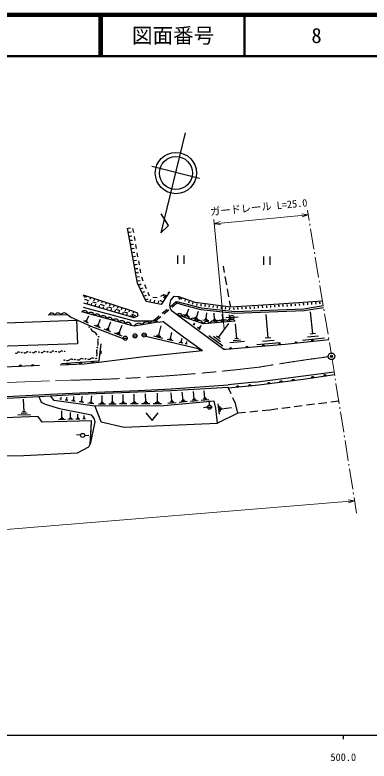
# Model space of a CAD drawing. Units: millimetres, scale not verified. Extents: x 40000 to 680000, y 20000 to 380000.
# Drawn here: x 488143 to 574279, y 198715 to 380000 of the extents above; entities that cross this region are included whole.
import ezdxf
from ezdxf.enums import TextEntityAlignment as Align

# ---------------------------------------------------------------- set-up
doc = ezdxf.new("R2010")
doc.units = ezdxf.units.MM
doc.header["$LTSCALE"] = 1000
doc.header["$PDMODE"] = 32
doc.header["$PDSIZE"] = 500
doc.linetypes.add('CHAIN', pattern=[18.5, 12, -1.5, 3.5, -1.5])
for name, color, linetype, lineweight in [('M-BGD', 7, 'Continuous', 25), ('M-BGD-EXST', 7, 'Continuous', 25), ('M-BMK', 2, 'CHAIN', 13), ('M-BMK-HTXT', 7, 'Continuous', 13), ('M-BMK-SRVR', 3, 'Continuous', 25), ('M-STR-HTXT', 7, 'Continuous', 13), ('M-TTL', 2, 'Continuous', 140), ('M-TTL-BAND', 7, 'Continuous', 25), ('M-TTL-LINE', 7, 'Continuous', 50)]:
    doc.layers.add(name, color=color, linetype=linetype, lineweight=lineweight)
doc.layers.add('M-OTRS', color=6, linetype='Continuous')
doc.layers.add('M-TTL-TXT', color=7, linetype='Continuous')
doc.styles.add('ＭＳ ゴシック', font='')
doc.styles.get('ＭＳ ゴシック').set_extended_font_data('MS Gothic')

msp = doc.modelspace()

# ---------------------------------------------------------------- linework, layer by layer
at = {"layer": 'M-BGD'}
for p, q in [((529578, 351349), (523624, 327069)), ((533016, 340264), (521421, 343146)), ((525512, 328855), (523744, 331706)), ((515848, 328084), (515818, 328244)), ((515833, 328164), (516226, 328237)), ((516772, 328137), (516946, 327152)), ((523624, 327069), (525512, 328855)), ((516031, 327101), (515994, 327298)), ((516012, 327199), (516406, 327272)), ((516214, 326118), (516177, 326314)), ((516195, 326216), (516589, 326289)), ((516397, 325135), (516360, 325331)), ((516378, 325233), (516772, 325306)), ((517119, 326167), (517293, 325182)), ((516580, 324152), (516543, 324348)), ((516561, 324250), (516955, 324323)), ((516763, 323168), (516726, 323365)), ((516744, 323267), (517138, 323340)), ((517467, 324198), (517640, 323213)), ((516946, 322185), (516909, 322382)), ((516927, 322284), (517321, 322357)), ((517129, 321202), (517092, 321399)), ((517110, 321301), (517504, 321374)), ((517814, 322228), (517988, 321243)), ((527723, 321562), (527723, 319562)), ((529223, 321562), (529223, 319562)), ((548636, 321318), (548636, 319318)), ((550136, 321318), (550136, 319318)), ((517312, 320219), (517275, 320416)), ((517293, 320317), (517687, 320391)), ((517495, 319236), (517458, 319433)), ((517476, 319334), (517870, 319408)), ((518161, 320258), (518335, 319274)), ((517678, 318253), (517641, 318450)), ((517659, 318351), (518053, 318424)), ((517861, 317270), (517824, 317466)), ((517842, 317368), (518236, 317441)), ((518509, 318289), (518682, 317304)), ((539141, 317409), (538870, 318938)), ((518044, 316287), (518007, 316483)), ((518025, 316385), (518419, 316458)), ((518227, 315304), (518190, 315500)), ((518208, 315402), (518602, 315475)), ((518908, 316334), (519292, 315411)), ((539665, 314455), (539316, 316424)), ((518560, 314369), (518475, 314550)), ((518517, 314459), (518879, 314629)), ((518984, 313463), (518899, 313644)), ((518941, 313554), (519303, 313723)), ((519676, 314488), (520060, 313565)), ((504699, 311844), (505650, 311533)), ((519408, 312557), (519323, 312739)), ((519365, 312648), (519728, 312818)), ((519832, 311652), (519747, 311833)), ((519789, 311742), (520152, 311912)), ((520445, 312641), (520829, 311718)), ((523610, 311700), (524505, 312148)), ((524849, 311998), (524311, 311155)), ((525399, 312595), (525718, 312755)), ((540190, 311501), (539840, 313470)), ((505174, 311689), (505050, 311309)), ((505069, 310915), (506022, 310614)), ((505785, 309894), (505897, 310279)), ((506505, 311254), (506381, 310874)), ((506410, 311285), (506600, 311223)), ((506746, 309616), (506857, 310000)), ((506976, 310312), (507929, 310011)), ((507456, 310943), (507331, 310563)), ((507361, 310974), (507551, 310912)), ((508406, 310633), (508282, 310253)), ((508311, 310664), (508501, 310602)), ((509357, 310322), (509232, 309942)), ((509262, 310353), (509452, 310291)), ((510307, 310012), (510183, 309631)), ((510212, 310043), (510402, 309981)), ((520256, 310746), (520171, 310927)), ((520213, 310837), (520576, 311006)), ((521184, 310485), (520988, 310524)), ((521086, 310504), (521164, 310897)), ((521706, 311452), (522700, 311343)), ((522165, 310290), (521969, 310329)), ((522067, 310310), (522145, 310702)), ((523146, 310096), (522950, 310135)), ((523048, 310115), (523126, 310508)), ((523826, 310397), (523489, 310612)), ((523880, 310481), (523772, 310313)), ((524580, 311577), (524243, 311792)), ((527292, 310264), (525904, 309097)), ((527759, 311354), (528700, 311015)), ((528229, 311185), (528094, 310808)), ((529546, 310710), (529411, 310334)), ((529452, 310744), (529640, 310676)), ((530487, 310371), (530351, 309995)), ((530393, 310405), (530581, 310337)), ((531428, 310032), (531292, 309655)), ((531334, 310066), (531522, 309998)), ((540636, 308988), (540365, 310517)), ((560183, 310019), (560382, 310033)), ((560283, 310026), (560311, 309627)), ((561180, 310091), (561380, 310105)), ((561280, 310098), (561309, 309699)), ((562178, 310162), (562377, 310177)), ((562277, 310170), (562306, 309771)), ((517161, 306396), (504876, 309954)), ((505882, 309866), (505689, 309922)), ((506842, 309588), (506650, 309644)), ((507803, 309310), (507610, 309366)), ((507706, 309338), (507818, 309722)), ((508763, 309032), (508571, 309087)), ((508667, 309060), (508778, 309444)), ((508883, 309710), (509836, 309409)), ((509724, 308754), (509531, 308809)), ((509628, 308781), (509739, 309166)), ((510684, 308475), (510492, 308531)), ((510588, 308503), (510699, 308887)), ((510790, 309108), (511744, 308807)), ((511258, 309701), (511134, 309321)), ((511163, 309732), (511353, 309670)), ((511645, 308197), (511452, 308253)), ((511549, 308225), (511660, 308609)), ((512208, 309391), (512084, 309010)), ((512113, 309422), (512303, 309359)), ((512509, 307947), (512620, 308331)), ((512697, 308505), (513651, 308204)), ((513159, 309080), (513035, 308700)), ((513064, 309111), (513254, 309049)), ((514109, 308769), (513985, 308389)), ((514014, 308800), (514204, 308738)), ((515060, 308459), (514936, 308079)), ((514965, 308490), (515155, 308428)), ((525138, 308454), (523989, 307489)), ((525539, 308295), (524390, 307331)), ((527498, 309942), (526304, 308939)), ((529993, 307220), (530474, 308604)), ((532294, 309807), (532492, 309782)), ((532393, 309794), (532342, 309398)), ((533286, 309680), (533484, 309654)), ((533385, 309667), (533334, 309270)), ((534278, 309552), (534476, 309527)), ((534377, 309539), (534326, 309143)), ((535269, 309424), (535468, 309399)), ((535369, 309412), (535318, 309015)), ((536261, 309297), (536460, 309271)), ((536360, 309284), (536309, 308887)), ((537253, 309169), (537451, 309144)), ((537352, 309157), (537301, 308760)), ((538245, 309042), (538443, 309016)), ((538344, 309029), (538293, 308632)), ((539237, 308914), (539435, 308889)), ((539336, 308901), (539285, 308505)), ((540229, 308786), (540427, 308761)), ((540328, 308774), (540277, 308377)), ((541224, 308772), (541424, 308784)), ((541324, 308778), (541348, 308379)), ((542222, 308833), (542422, 308845)), ((542322, 308839), (542347, 308440)), ((543220, 308895), (543420, 308907)), ((543320, 308901), (543345, 308501)), ((544218, 308956), (544418, 308968)), ((544318, 308962), (544343, 308563)), ((545217, 309017), (545416, 309030)), ((545316, 309023), (545341, 308624)), ((546215, 309079), (546414, 309091)), ((546314, 309085), (546339, 308686)), ((547213, 309140), (547412, 309152)), ((547313, 309146), (547337, 308747)), ((548211, 309201), (548411, 309214)), ((548311, 309208), (548335, 308808)), ((549209, 309263), (549409, 309275)), ((549309, 309269), (549333, 308870)), ((550207, 309324), (550407, 309336)), ((550307, 309330), (550331, 308931)), ((551205, 309385), (551405, 309398)), ((551305, 309392), (551330, 308992)), ((552203, 309447), (552403, 309459)), ((552303, 309453), (552328, 309054)), ((553201, 309516), (553400, 309531)), ((553301, 309524), (553329, 309125)), ((554198, 309588), (554398, 309603)), ((554298, 309595), (554327, 309196)), ((555196, 309660), (555395, 309674)), ((555296, 309667), (555324, 309268)), ((556193, 309732), (556393, 309746)), ((556293, 309739), (556322, 309340)), ((557191, 309803), (557390, 309818)), ((557290, 309811), (557319, 309412)), ((558188, 309875), (558388, 309890)), ((558288, 309882), (558316, 309483)), ((559185, 309947), (559385, 309961)), ((559285, 309954), (559314, 309555)), ((505590, 305691), (506119, 306857)), ((512605, 307919), (512413, 307975)), ((513566, 307641), (513374, 307696)), ((513470, 307668), (513581, 308053)), ((514526, 307362), (514334, 307418)), ((514430, 307390), (514541, 307774)), ((514604, 307903), (515558, 307602)), ((515487, 307084), (515295, 307140)), ((515391, 307112), (515502, 307496)), ((516010, 308148), (515886, 307768)), ((515915, 308179), (516106, 308117)), ((517216, 306583), (516255, 306862)), ((516511, 307301), (517465, 307000)), ((516735, 306722), (516847, 307107)), ((516961, 307839), (516840, 307458)), ((516866, 307869), (517057, 307809)), ((523224, 306846), (521836, 305679)), ((523625, 306687), (522431, 305684)), ((530564, 306633), (529181, 307115)), ((530278, 306927), (529587, 307167)), ((530166, 307160), (529820, 307280)), ((532612, 306136), (531845, 306402)), ((532487, 306394), (532103, 306527)), ((532295, 306461), (532829, 307994)), ((534619, 306144), (534806, 307619)), ((536722, 306032), (536599, 307513)), ((538705, 306119), (538607, 307299)), ((540425, 306195), (540349, 307113)), ((549699, 301510), (549208, 307230)), ((560593, 302502), (560021, 307872)), ((506041, 305136), (504875, 305664)), ((505816, 305413), (505233, 305678)), ((505736, 305625), (505445, 305757)), ((508574, 304532), (508203, 304673)), ((508388, 304602), (508953, 306084)), ((510829, 303728), (511467, 305403)), ((513482, 302777), (514200, 304662)), ((532928, 305810), (531395, 306344)), ((531783, 304610), (531464, 304846)), ((531624, 304728), (531918, 305127)), ((533023, 303941), (533494, 304579)), ((535309, 305681), (533834, 305868)), ((534964, 305912), (534226, 306006)), ((534803, 306120), (534434, 306167)), ((537493, 305722), (536011, 305600)), ((537107, 305877), (536366, 305816)), ((536907, 306047), (536536, 306016)), ((537619, 301627), (540158, 305063)), ((539319, 305873), (538139, 305776)), ((539012, 305996), (538422, 305947)), ((538852, 306131), (538557, 306107)), ((540903, 306004), (539985, 305928)), ((540664, 306099), (540205, 306062)), ((540540, 306205), (540310, 306186)), ((542094, 301371), (541788, 304934)), ((508988, 303949), (507506, 304514)), ((508688, 304276), (507947, 304558)), ((511507, 302990), (509832, 303628)), ((511168, 303359), (510331, 303678)), ((511039, 303648), (510620, 303807)), ((513717, 302687), (513246, 302867)), ((523158, 302211), (523685, 304434)), ((525992, 301342), (526342, 302818)), ((533224, 303546), (532586, 304017)), ((533182, 303823), (532863, 304059)), ((514244, 301947), (512360, 302665)), ((513863, 302362), (512921, 302721)), ((524137, 301392), (521915, 301919)), ((523647, 301802), (522536, 302065)), ((523435, 302145), (522880, 302277)), ((526642, 300798), (525166, 301148)), ((526317, 301070), (525579, 301245)), ((526176, 301298), (525807, 301386)), ((528606, 300571), (528821, 301475)), ((538703, 299498), (535266, 302037)), ((538161, 300562), (536443, 301832)), ((538049, 301309), (537190, 301944)), ((543023, 301002), (541242, 300849)), ((542540, 301409), (541649, 301332)), ((550414, 301571), (548984, 301449)), ((563421, 301445), (558051, 300873)), ((562007, 301974), (559322, 301688)), ((561264, 302573), (559921, 302430)), ((529005, 300237), (528100, 300452)), ((528805, 300404), (528353, 300511)), ((528719, 300544), (528493, 300598)), ((530049, 299989), (529570, 300103)), ((529958, 300138), (529718, 300194)), ((529838, 300166), (529952, 300645)), ((543952, 300633), (540389, 300327)), ((552682, 300326), (546962, 299835)), ((551191, 300918), (548331, 300672)), ((494126, 294784), (469859, 293755)), ((546487, 290793), (565777, 293324)), ((546487, 290793), (539977, 290148)), ((529034, 286436), (528858, 288377)), ((531713, 286664), (531542, 288545)), ((534333, 286887), (534167, 288709)), ((540751, 287918), (540122, 289307)), ((490374, 283562), (490248, 286607)), ((499495, 286552), (499085, 286607)), ((499407, 286668), (499202, 286696)), ((499304, 286682), (499360, 287092)), ((500885, 286522), (500573, 286564)), ((500729, 286543), (500814, 287168)), ((502408, 286380), (502528, 287258)), ((504380, 286186), (504539, 287355)), ((506675, 285957), (506878, 287448)), ((509336, 285871), (509329, 287539)), ((511876, 285900), (511868, 287640)), ((514490, 285930), (514482, 287744)), ((517180, 285961), (517172, 287851)), ((519950, 285992), (519941, 287962)), ((522800, 286025), (522791, 288075)), ((526295, 286204), (526113, 288208)), ((529277, 286458), (528792, 286414)), ((532204, 286472), (531264, 286387)), ((531948, 286686), (531478, 286643)), ((535285, 286515), (533463, 286349)), ((534809, 286701), (533898, 286618)), ((534560, 286908), (534105, 286867)), ((541793, 285618), (541164, 287007)), ((501020, 286345), (500395, 286429)), ((502818, 286101), (501940, 286220)), ((502613, 286240), (502174, 286300)), ((502518, 286365), (502299, 286395)), ((504925, 285814), (503756, 285973)), ((504652, 286000), (504068, 286080)), ((504526, 286166), (504234, 286206)), ((507370, 285482), (505879, 285685)), ((507023, 285720), (506277, 285821)), ((506861, 285931), (506489, 285982)), ((510172, 285458), (508504, 285451)), ((509754, 285665), (508920, 285661)), ((509545, 285872), (509128, 285870)), ((512747, 285469), (511008, 285461)), ((512312, 285685), (511442, 285681)), ((512093, 285901), (511658, 285899)), ((515399, 285480), (513585, 285473)), ((514944, 285705), (514037, 285701)), ((514716, 285931), (514263, 285929)), ((518128, 285492), (516237, 285484)), ((517654, 285726), (516709, 285722)), ((517417, 285962), (516944, 285960)), ((520936, 285504), (518967, 285496)), ((520443, 285748), (519458, 285744)), ((520196, 285993), (519703, 285991)), ((523828, 285517), (521777, 285508)), ((523314, 285771), (522289, 285766)), ((523056, 286026), (522544, 286024)), ((527343, 285794), (525338, 285612)), ((526819, 285999), (525817, 285908)), ((526546, 286227), (526045, 286181)), ((530049, 286039), (528108, 285863)), ((529541, 286238), (528571, 286150)), ((532696, 286280), (530815, 286109)), ((537870, 283018), (537587, 285501)), ((538110, 283674), (537968, 284915)), ((538385, 284020), (538314, 284640)), ((542321, 283217), (541793, 285618)), ((555068, 284641), (553085, 284385)), ((558044, 285025), (556060, 284769)), ((561019, 285409), (559035, 285153)), ((563994, 285793), (562011, 285537)), ((566904, 286169), (564986, 285921)), ((491929, 282864), (488883, 282738)), ((491152, 283213), (489629, 283150)), ((490755, 283578), (489994, 283546)), ((499582, 282106), (499536, 283803)), ((501690, 282066), (501654, 283371)), ((503467, 282032), (503441, 283007)), ((520002, 283284), (521502, 281484)), ((521502, 281484), (523002, 283284)), ((538349, 284330), (540832, 284613)), ((544258, 283412), (542321, 283217)), ((547243, 283713), (545253, 283513)), ((550175, 284009), (548238, 283814)), ((552093, 284257), (550175, 284009)), ((494775, 281051), (493740, 282503)), ((506800, 281378), (494775, 281051)), ((500442, 281705), (498745, 281659)), ((500012, 281906), (499164, 281883)), ((499794, 282112), (499370, 282101)), ((502351, 281757), (501046, 281722)), ((502021, 281912), (501368, 281894)), ((501853, 282070), (501527, 282061)), ((503962, 281801), (502986, 281774)), ((503715, 281916), (503227, 281903)), ((503589, 282035), (503345, 282028)), ((505320, 281838), (504623, 281819)), ((505141, 282008), (504792, 281998)), ((504967, 282003), (504948, 282700)), ((506506, 275697), (506800, 281378))]:
    msp.add_line(p, q, dxfattribs=at)
for points in [[(525718, 312755), (523733, 309649), (520072, 310375), (517985, 314831), (515499, 328185)], [(504752, 312008), (516881, 308045), (517890, 307588)], [(527456, 307186), (526475, 307972), (525995, 308565), (525787, 309510), (526027, 310694), (526523, 311287), (526908, 311639), (527844, 311591)], [(527498, 309942), (527250, 310329), (527373, 310372), (527607, 310325)], [(563141, 309351), (558435, 308538), (549968, 308154), (541665, 307867), (533552, 308734), (529503, 309782), (527607, 310325)], [(562955, 310471), (552399, 309711), (540636, 308988), (531975, 310102), (527844, 311591)], [(504763, 308993), (517131, 305679), (522151, 305679), (522920, 305375), (524161, 305475)], [(563221, 308867), (558474, 308140), (549984, 307756), (541650, 307468), (533481, 308340), (529398, 309397), (527498, 309942)], [(501693, 306558), (500919, 307123), (496323, 307043)], [(514290, 301395), (506725, 304277), (501693, 306558)], [(522920, 305375), (517155, 304414), (516483, 304558), (504434, 307825)], [(517890, 307588), (518074, 307068), (517770, 306700), (517161, 306396)], [(539472, 298690), (538939, 298702), (527456, 307186)], [(541704, 305568), (533944, 304928), (527456, 307186)], [(524161, 305475), (529180, 301782), (533741, 298438)], [(533393, 298402), (532745, 298836), (519990, 301862)], [(564517, 301059), (553878, 299926), (539472, 298690)], [(499450, 295273), (508666, 295964), (509101, 300095)], [(499149, 294950), (504986, 295244), (508573, 295639), (519570, 296973), (533741, 298438)], [(565888, 292569), (558221, 291439), (547501, 290046), (540122, 289307), (539993, 289574)], [(423628, 284260), (443222, 285174), (457890, 285861), (461647, 286005), (493905, 287691), (496802, 287842), (503949, 288216), (518086, 288730), (526169, 289184), (539977, 290148)], [(423632, 283895), (443240, 284861), (457906, 285469), (461665, 285614), (493925, 287300), (496822, 287451), (503967, 287825), (526183, 288711), (539993, 289574)], [(493925, 287300), (494507, 285947), (495540, 285442)], [(536618, 286134), (524339, 285019), (507599, 284947), (497692, 286292), (496822, 287451)], [(493740, 282503), (493784, 282440), (479355, 281842), (461659, 284612), (461665, 285614)], [(495540, 285442), (498998, 284409), (506780, 282824)], [(507585, 284947), (509006, 281235), (509133, 281108), (514728, 279833), (537423, 280836)], [(542321, 283217), (537423, 280836), (536986, 284434), (536618, 286134)], [(506506, 275697), (507656, 281143), (507440, 281936), (506780, 282824)], [(455842, 277822), (463304, 276007), (466905, 273504), (467668, 273334), (477334, 272904), (490348, 272980), (503363, 273566), (506120, 275090), (506459, 275726), (506759, 280982)]]:
    msp.add_lwpolyline(points, dxfattribs=at)
msp.add_lwpolyline([(503340, 300116), (484011, 299419), (483805, 305128), (503134, 305826)], close=True, dxfattribs=at)
for centre, radius in [((527295, 341588), 5016), ((527295, 341588), 4013), ((506216, 304171), 75), ((508498, 301817), 75), ((508498, 301817), 75), ((560518, 300835), 175), ((508198, 299188), 75), ((540609, 298988), 175), ((544594, 299330), 175), ((548579, 299672), 175), ((552565, 300014), 175), ((556541, 300411), 175), ((489806, 297971), 75), ((491892, 298030), 75), ((493978, 298088), 75), ((496064, 298146), 75), ((498150, 298205), 75), ((500236, 298263), 75), ((500140, 296125), 75), ((502726, 296269), 75), ((505312, 296414), 75), ((507897, 296558), 75), ((507897, 296558), 75)]:
    msp.add_circle(centre, radius, dxfattribs=at)
for centre, radius, start, end in [((497095, 306719), 837, 24.72928, 157.26689), ((498627, 306746), 837, 24.72928, 157.26689), ((500159, 306773), 837, 24.72928, 157.26689), ((505094, 307274), 859, 9.52441, 140.13937), ((506600, 306866), 859, 9.52441, 140.13937), ((508106, 306458), 859, 9.52441, 140.13937), ((509612, 306049), 859, 9.52441, 140.13937), ((511118, 305641), 859, 9.52441, 140.13937), ((528107, 306443), 987, 10.38499, 131.2345), ((529729, 305879), 987, 10.38499, 131.2345), ((512624, 305233), 859, 9.52441, 140.13937), ((514130, 304825), 859, 9.52441, 140.13937), ((515636, 304416), 859, 9.52441, 140.13937), ((518231, 303885), 1198, 45.11198, 153.81266), ((520152, 304206), 1198, 45.11198, 153.81266), ((522074, 304526), 1198, 45.11198, 153.81266), ((531351, 305314), 987, 10.38499, 131.2345), ((532973, 304750), 987, 10.38499, 131.2345), ((534749, 304637), 856, 29.3063, 160.12966), ((536301, 304765), 856, 29.3063, 160.12966), ((537853, 304893), 856, 29.3063, 160.12966), ((539405, 305021), 856, 29.3063, 160.12966), ((540957, 305149), 856, 29.3063, 160.12966), ((507847, 304263), 1360, 199.3507, 248.86822), ((506867, 301726), 1360, 19.3507, 68.86822), ((509006, 300842), 741, 139.7118, 207.26336), ((507689, 300163), 741, 319.7118, 27.26336), ((488485, 298167), 358, 222.19313, 321.01008), ((489041, 297717), 358, 42.19313, 141.01008), ((490571, 298226), 358, 222.19313, 321.01008), ((491127, 297775), 358, 42.19313, 141.01008), ((492657, 298284), 358, 222.19313, 321.01008), ((493213, 297834), 358, 42.19313, 141.01008), ((494743, 298342), 358, 222.19313, 321.01008), ((495299, 297892), 358, 42.19313, 141.01008), ((496829, 298401), 358, 222.19313, 321.01008), ((497385, 297950), 358, 42.19313, 141.01008), ((498915, 298459), 358, 222.19313, 321.01008), ((499471, 298009), 358, 42.19313, 141.01008), ((507389, 297533), 741, 319.7118, 27.26336), ((508706, 298212), 741, 139.7118, 207.26336), ((508830, 298035), 354, 272.79112, 75.19629), ((508830, 298035), 283, 275.01516, 72.97226), ((508830, 298035), 212, 278.76148, 69.22593), ((508830, 298035), 142, 286.47321, 61.5142), ((508830, 298035), 100, 296.79087, 51.19654), ((501004, 296744), 694, 238.27336, 308.10595), ((501861, 295651), 694, 58.27336, 128.10595), ((503590, 296888), 694, 238.27336, 308.10595), ((504054, 295672), 354, 193.08785, 355.49303), ((504054, 295672), 283, 195.31189, 353.26899), ((504054, 295672), 212, 199.05821, 349.52266), ((504054, 295672), 142, 206.76994, 341.81093), ((504054, 295672), 100, 217.0876, 331.49327), ((504447, 295795), 694, 58.27336, 128.10595), ((506176, 297032), 694, 238.27336, 308.10595), ((507033, 295939), 694, 58.27336, 128.10595), ((507046, 295897), 354, 193.08785, 355.49303), ((507046, 295897), 283, 195.31189, 353.26899), ((507046, 295897), 212, 199.05821, 349.52266), ((507046, 295897), 142, 206.76994, 341.81093), ((507046, 295897), 100, 217.0876, 331.49327), ((489488, 294533), 354, 11.22747, 173.63265), ((489488, 294533), 283, 13.45151, 171.40861), ((489488, 294533), 212, 17.19783, 167.66228), ((489488, 294533), 142, 24.90956, 159.95055), ((489488, 294533), 100, 35.22723, 149.63289), ((492485, 294661), 354, 11.22747, 173.63265), ((492485, 294661), 283, 13.45151, 171.40861), ((492485, 294661), 212, 17.19783, 167.66228), ((492485, 294661), 142, 24.90956, 159.95055), ((492485, 294661), 100, 35.22723, 149.63289), ((501062, 295448), 354, 193.08785, 355.49303), ((501062, 295448), 283, 195.31189, 353.26899), ((501062, 295448), 212, 199.05821, 349.52266), ((501062, 295448), 142, 206.76994, 341.81093), ((501062, 295448), 100, 217.0876, 331.49327), ((560578, 291731), 354, 17.18582, 179.591), ((560578, 291731), 283, 19.40986, 177.36696), ((560578, 291731), 212, 23.15618, 173.62063), ((560578, 291731), 142, 30.86791, 165.9089), ((563546, 292169), 354, 17.18582, 179.591), ((563546, 292169), 283, 19.40986, 177.36696), ((563546, 292169), 212, 23.15618, 173.62063), ((563546, 292169), 142, 30.86791, 165.9089), ((563546, 292169), 100, 41.18557, 155.59124), ((545309, 289772), 354, 14.51074, 176.91592), ((549893, 290302), 354, 16.20138, 178.60656), ((549893, 290302), 283, 18.42542, 176.38252), ((549893, 290302), 212, 22.17174, 172.63619), ((549893, 290302), 142, 29.88347, 164.92446), ((549893, 290302), 100, 40.20113, 154.6068), ((552868, 290688), 354, 16.20138, 178.60656), ((552868, 290688), 283, 18.42542, 176.38252), ((552868, 290688), 212, 22.17174, 172.63619), ((552868, 290688), 142, 29.88347, 164.92446), ((552868, 290688), 100, 40.20113, 154.6068), ((555843, 291075), 354, 16.20138, 178.60656), ((555843, 291075), 283, 18.42542, 176.38252), ((555843, 291075), 212, 22.17174, 172.63619), ((555843, 291075), 142, 29.88347, 164.92446), ((555843, 291075), 100, 40.20113, 154.6068), ((560578, 291731), 100, 41.18557, 155.59124), ((542324, 289473), 354, 14.51074, 176.91592), ((542324, 289473), 283, 16.73478, 174.69188), ((542324, 289473), 212, 20.4811, 170.94555), ((542324, 289473), 142, 28.19283, 163.23382), ((542324, 289473), 100, 38.5105, 152.91616), ((545309, 289772), 283, 16.73478, 174.69188), ((545309, 289772), 212, 20.4811, 170.94555), ((545309, 289772), 142, 28.19283, 163.23382), ((545309, 289772), 100, 38.5105, 152.91616)]:
    msp.add_arc(centre, radius, start, end, dxfattribs=at)
at = {"layer": 'M-BGD-EXST'}
for p, q in [((540451, 306455), (539452, 306407)), ((540450, 306479), (541450, 306479)), ((541447, 306535), (542440, 306649)), ((514470, 301463), (515470, 301463)), ((516871, 302024), (517871, 302024)), ((519081, 302248), (520081, 302248)), ((534972, 284667), (533976, 284578)), ((534970, 284711), (535970, 284711)), ((535467, 285211), (535461, 286211)), ((504133, 277875), (503136, 277949)), ((505131, 277849), (506131, 277872))]:
    msp.add_line(p, q, dxfattribs=at)
for centre in [(540950, 306479), (519581, 302248), (514970, 301463), (517371, 302024), (535470, 284711), (504632, 277837)]:
    msp.add_circle(centre, 500, dxfattribs=at)
at = {"layer": 'M-BMK'}
msp.add_line((466047, 289984), (501627, 291244), dxfattribs=at)
for centre, radius, start, end in [((617175, -110754), 411112, 97.38414, 99.72144), ((492040, 761860), 470714, 271.16699, 276.79761)]:
    msp.add_arc(centre, radius, start, end, dxfattribs=at)
at = {"layer": 'M-BMK-HTXT'}
for p, q in [((559283, 332604), (559711, 330027)), ((559842, 329238), (559907, 328843)), ((560038, 328054), (560856, 323121)), ((560987, 322332), (561053, 321937)), ((561184, 321148), (562002, 316216)), ((562133, 315426), (562199, 315032)), ((562330, 314243), (563148, 309310)), ((563279, 308521), (563344, 308126)), ((563475, 307337), (564294, 302404)), ((564425, 301615), (564490, 301221)), ((564621, 300431), (565049, 297854)), ((565299, 296276), (565912, 292416)), ((566038, 291625), (566100, 291230)), ((566226, 290440), (567010, 285502)), ((567135, 284712), (567198, 284317)), ((567324, 283527), (568108, 278589)), ((568233, 277799), (568296, 277404)), ((568421, 276613), (569205, 271675)), ((569331, 270885), (569393, 270490)), ((569519, 269700), (570303, 264762)), ((570428, 263972), (570491, 263577)), ((570616, 262787), (571229, 258926))]:
    msp.add_line(p, q, dxfattribs=at)
at = {"layer": 'M-BMK-SRVR'}
msp.add_circle((565131, 297058), 800, dxfattribs=at)
at = {"layer": 'M-OTRS'}
msp.add_point((565131, 297058), dxfattribs=at)
at = {"layer": 'M-STR-HTXT'}
for p, q in [((539001, 303667), (536483, 330275)), ((536578, 329279), (559475, 331445)), ((559475, 331445), (557947, 331678)), ((559475, 331445), (558017, 330931)), ((536578, 329279), (538036, 329794)), ((536578, 329279), (538106, 329047)), ((347049, 243517), (570754, 261922)), ((570754, 261922), (569228, 262172)), ((570754, 261922), (569290, 261425))]:
    msp.add_line(p, q, dxfattribs=at)
at = {"layer": 'M-TTL'}
msp.add_line((680000, 380000), (40000, 380000), dxfattribs=at)
at = {"layer": 'M-TTL-BAND'}
for p, q in [((40000, 205000), (579000, 205000)), ((568000, 205000), (568000, 204000))]:
    msp.add_line(p, q, dxfattribs=at)
at = {"layer": 'M-TTL-LINE'}
for p, q in [((508747, 380000), (508747, 370000)), ((509247, 380000), (509247, 370000)), ((543997, 380000), (543997, 370000)), ((40000, 370000), (680000, 370000))]:
    msp.add_line(p, q, dxfattribs=at)

# ---------------------------------------------------------------- texts
at = {"layer": 'M-STR-HTXT', "style": 'ＭＳ ゴシック'}
msp.add_text('ガードレール L=25.0', height=1833, rotation=5.405, dxfattribs=at).set_placement((547581, 331828), align=Align.BOTTOM_CENTER)
at = {"layer": 'M-TTL-BAND', "style": 'ＭＳ ゴシック'}
msp.add_text('500.0', height=1833, dxfattribs=at).set_placement((568000, 198195), align=Align.BOTTOM_CENTER)
at = {"layer": 'M-TTL-TXT', "style": 'ＭＳ ゴシック'}
for s, p in [('図面番号', (526622, 375000)), ('8', (561497, 375000))]:
    msp.add_text(s, height=3666, dxfattribs=at).set_placement(p, align=Align.MIDDLE_CENTER)

doc.saveas('drawing.dxf')
